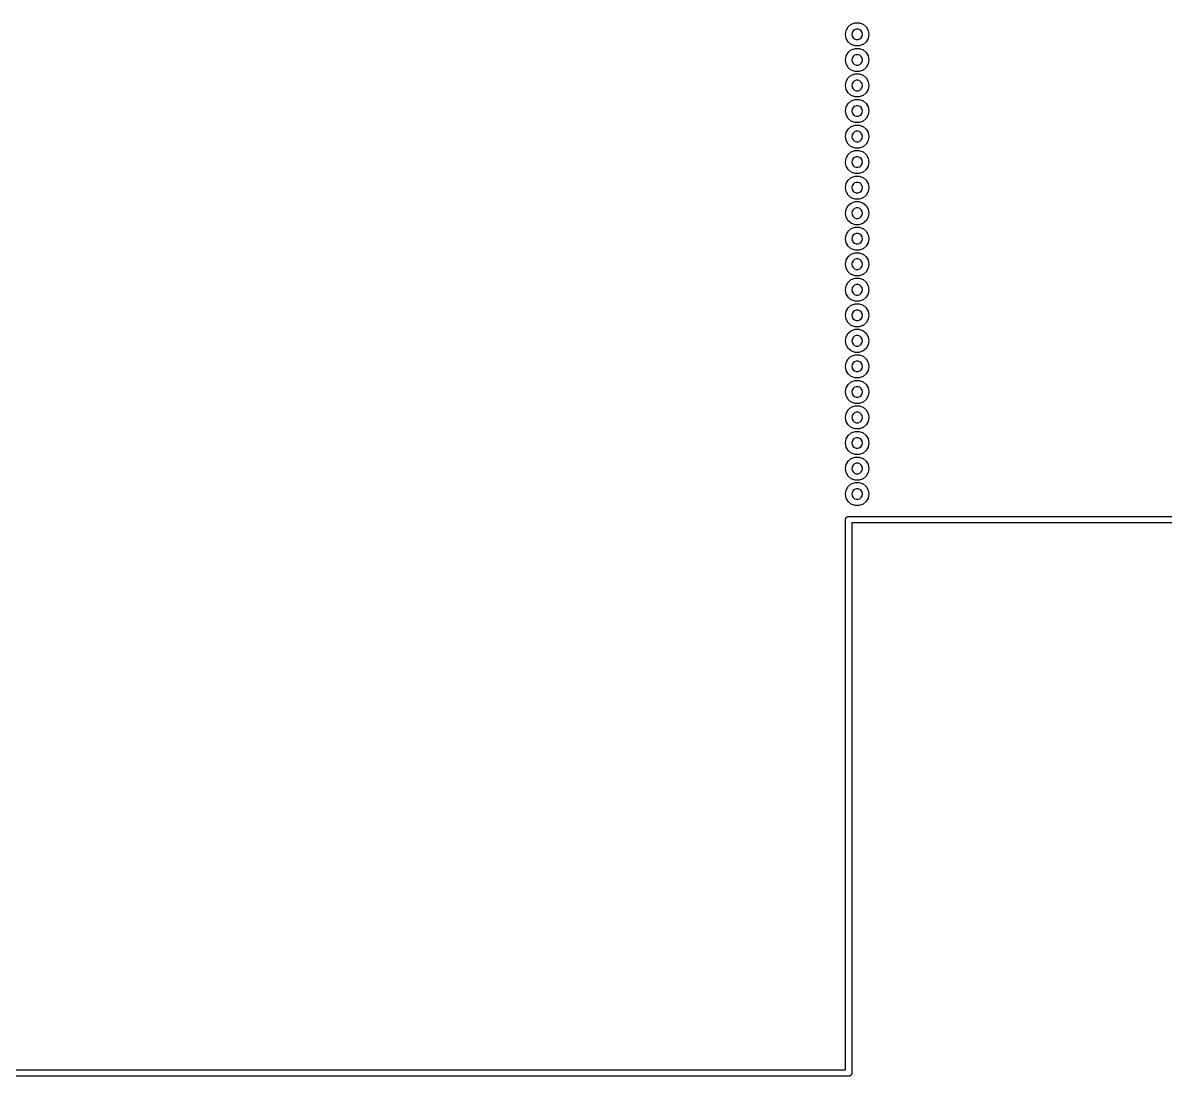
# Model space of a CAD drawing. Extents: x 31 to 271, y 17 to 183.
# Drawn here: x 101.47 to 128.31, y 132.74 to 157.48 of the extents above; entities that cross this region are included whole.
import ezdxf

# ---------------------------------------------------------------- set-up
doc = ezdxf.new("R2010")
doc.units = 0
doc.header["$MEASUREMENT"] = 0
doc.layers.add('BLACK', color=7, linetype='CONTINUOUS')

msp = doc.modelspace()

# ---------------------------------------------------------------- linework, layer by layer
at = {"layer": 'BLACK'}
for p, q in [((120.79901, 157.21369), (120.81601, 157.30779)), ((120.81601, 157.30779), (120.86301, 157.39049)), ((120.86301, 157.39049), (120.93601, 157.45189)), ((120.93601, 157.45189), (121.02601, 157.48449)), ((120.95701, 157.25649), (120.94901, 157.21369)), ((120.97801, 157.29399), (120.95701, 157.25649)), ((121.01101, 157.32199), (120.97801, 157.29399)), ((121.05201, 157.33679), (121.01101, 157.32199)), ((121.02601, 157.48449), (121.12201, 157.48449)), ((121.09601, 157.33679), (121.05201, 157.33679)), ((121.13601, 157.32199), (121.09601, 157.33679)), ((121.12201, 157.48449), (121.21201, 157.45189)), ((121.17001, 157.29399), (121.13601, 157.32199)), ((121.19101, 157.25649), (121.17001, 157.29399)), ((121.19901, 157.21369), (121.19101, 157.25649)), ((121.21201, 157.45189), (121.28501, 157.39049)), ((121.28501, 157.39049), (121.33201, 157.30779)), ((121.33201, 157.30779), (121.34901, 157.21369)), ((120.81601, 157.11959), (120.79901, 157.21369)), ((120.86301, 157.03689), (120.81601, 157.11959)), ((120.93601, 156.97549), (120.86301, 157.03689)), ((120.94901, 157.21369), (120.95701, 157.17089)), ((120.95701, 157.17089), (120.97801, 157.13339)), ((120.97801, 157.13339), (121.01101, 157.10539)), ((121.01101, 157.10539), (121.05201, 157.09059)), ((121.05201, 157.09059), (121.09601, 157.09059)), ((121.09601, 157.09059), (121.13601, 157.10539)), ((121.13601, 157.10539), (121.17001, 157.13339)), ((121.17001, 157.13339), (121.19101, 157.17089)), ((121.19101, 157.17089), (121.19901, 157.21369)), ((121.28501, 157.03689), (121.21201, 156.97549)), ((121.33201, 157.11959), (121.28501, 157.03689)), ((121.34901, 157.21369), (121.33201, 157.11959)), ((120.81601, 156.70779), (120.86301, 156.79049)), ((120.86301, 156.79049), (120.93601, 156.85189)), ((121.02601, 156.94289), (120.93601, 156.97549)), ((120.93601, 156.85189), (121.02601, 156.88449)), ((121.01101, 156.72199), (120.97801, 156.69399)), ((121.05201, 156.73679), (121.01101, 156.72199)), ((121.12201, 156.94289), (121.02601, 156.94289)), ((121.02601, 156.88449), (121.12201, 156.88449)), ((121.09601, 156.73679), (121.05201, 156.73679)), ((121.13601, 156.72199), (121.09601, 156.73679)), ((121.21201, 156.97549), (121.12201, 156.94289)), ((121.12201, 156.88449), (121.21201, 156.85189)), ((121.17001, 156.69399), (121.13601, 156.72199)), ((121.21201, 156.85189), (121.28501, 156.79049)), ((121.28501, 156.79049), (121.33201, 156.70779)), ((120.79901, 156.61369), (120.81601, 156.70779)), ((120.81601, 156.51959), (120.79901, 156.61369)), ((120.86301, 156.43689), (120.81601, 156.51959)), ((120.95701, 156.65649), (120.94901, 156.61369)), ((120.94901, 156.61369), (120.95701, 156.57089)), ((120.97801, 156.69399), (120.95701, 156.65649)), ((120.95701, 156.57089), (120.97801, 156.53339)), ((120.97801, 156.53339), (121.01101, 156.50539)), ((121.01101, 156.50539), (121.05201, 156.49059)), ((121.05201, 156.49059), (121.09601, 156.49059)), ((121.09601, 156.49059), (121.13601, 156.50539)), ((121.13601, 156.50539), (121.17001, 156.53339)), ((121.19101, 156.65649), (121.17001, 156.69399)), ((121.17001, 156.53339), (121.19101, 156.57089)), ((121.19901, 156.61369), (121.19101, 156.65649)), ((121.19101, 156.57089), (121.19901, 156.61369)), ((121.33201, 156.51959), (121.28501, 156.43689)), ((121.33201, 156.70779), (121.34901, 156.61369)), ((121.34901, 156.61369), (121.33201, 156.51959)), ((120.81601, 156.10779), (120.86301, 156.19049)), ((120.93601, 156.37549), (120.86301, 156.43689)), ((120.86301, 156.19049), (120.93601, 156.25189)), ((121.02601, 156.34289), (120.93601, 156.37549)), ((120.93601, 156.25189), (121.02601, 156.28449)), ((121.12201, 156.34289), (121.02601, 156.34289)), ((121.02601, 156.28449), (121.12201, 156.28449)), ((121.21201, 156.37549), (121.12201, 156.34289)), ((121.12201, 156.28449), (121.21201, 156.25189)), ((121.28501, 156.43689), (121.21201, 156.37549)), ((121.21201, 156.25189), (121.28501, 156.19049)), ((121.28501, 156.19049), (121.33201, 156.10779)), ((120.79901, 156.01369), (120.81601, 156.10779)), ((120.81601, 155.91959), (120.79901, 156.01369)), ((120.86301, 155.83689), (120.81601, 155.91959)), ((120.95701, 156.05649), (120.94901, 156.01369)), ((120.94901, 156.01369), (120.95701, 155.97089)), ((120.97801, 156.09399), (120.95701, 156.05649)), ((120.95701, 155.97089), (120.97801, 155.93339)), ((121.01101, 156.12199), (120.97801, 156.09399)), ((120.97801, 155.93339), (121.01101, 155.90539)), ((121.05201, 156.13679), (121.01101, 156.12199)), ((121.09601, 156.13679), (121.05201, 156.13679)), ((121.13601, 156.12199), (121.09601, 156.13679)), ((121.17001, 156.09399), (121.13601, 156.12199)), ((121.13601, 155.90539), (121.17001, 155.93339)), ((121.19101, 156.05649), (121.17001, 156.09399)), ((121.17001, 155.93339), (121.19101, 155.97089)), ((121.19901, 156.01369), (121.19101, 156.05649)), ((121.19101, 155.97089), (121.19901, 156.01369)), ((121.33201, 155.91959), (121.28501, 155.83689)), ((121.33201, 156.10779), (121.34901, 156.01369)), ((121.34901, 156.01369), (121.33201, 155.91959)), ((120.93601, 155.77549), (120.86301, 155.83689)), ((120.86301, 155.59049), (120.93601, 155.65189)), ((121.02601, 155.74289), (120.93601, 155.77549)), ((120.93601, 155.65189), (121.02601, 155.68449)), ((121.01101, 155.90539), (121.05201, 155.89059)), ((121.12201, 155.74289), (121.02601, 155.74289)), ((121.02601, 155.68449), (121.12201, 155.68449)), ((121.05201, 155.89059), (121.09601, 155.89059)), ((121.09601, 155.89059), (121.13601, 155.90539)), ((121.21201, 155.77549), (121.12201, 155.74289)), ((121.12201, 155.68449), (121.21201, 155.65189)), ((121.28501, 155.83689), (121.21201, 155.77549)), ((121.21201, 155.65189), (121.28501, 155.59049)), ((120.79901, 155.41369), (120.81601, 155.50779)), ((120.81601, 155.31959), (120.79901, 155.41369)), ((120.81601, 155.50779), (120.86301, 155.59049)), ((120.95701, 155.45649), (120.94901, 155.41369)), ((120.94901, 155.41369), (120.95701, 155.37089)), ((120.97801, 155.49399), (120.95701, 155.45649)), ((121.01101, 155.52199), (120.97801, 155.49399)), ((121.05201, 155.53679), (121.01101, 155.52199)), ((121.09601, 155.53679), (121.05201, 155.53679)), ((121.13601, 155.52199), (121.09601, 155.53679)), ((121.17001, 155.49399), (121.13601, 155.52199)), ((121.19101, 155.45649), (121.17001, 155.49399)), ((121.19901, 155.41369), (121.19101, 155.45649)), ((121.19101, 155.37089), (121.19901, 155.41369)), ((121.28501, 155.59049), (121.33201, 155.50779)), ((121.33201, 155.50779), (121.34901, 155.41369)), ((121.34901, 155.41369), (121.33201, 155.31959)), ((120.86301, 155.23689), (120.81601, 155.31959)), ((120.93601, 155.17549), (120.86301, 155.23689)), ((121.02601, 155.14289), (120.93601, 155.17549)), ((120.95701, 155.37089), (120.97801, 155.33339)), ((120.97801, 155.33339), (121.01101, 155.30539)), ((121.01101, 155.30539), (121.05201, 155.29059)), ((121.12201, 155.14289), (121.02601, 155.14289)), ((121.05201, 155.29059), (121.09601, 155.29059)), ((121.09601, 155.29059), (121.13601, 155.30539)), ((121.21201, 155.17549), (121.12201, 155.14289)), ((121.13601, 155.30539), (121.17001, 155.33339)), ((121.17001, 155.33339), (121.19101, 155.37089)), ((121.28501, 155.23689), (121.21201, 155.17549)), ((121.33201, 155.31959), (121.28501, 155.23689)), ((120.79901, 154.81369), (120.81601, 154.90779)), ((120.81601, 154.90779), (120.86301, 154.99049)), ((120.86301, 154.99049), (120.93601, 155.05189)), ((120.93601, 155.05189), (121.02601, 155.08449)), ((120.95701, 154.85649), (120.94901, 154.81369)), ((120.97801, 154.89399), (120.95701, 154.85649)), ((121.01101, 154.92199), (120.97801, 154.89399)), ((121.05201, 154.93679), (121.01101, 154.92199)), ((121.02601, 155.08449), (121.12201, 155.08449)), ((121.09601, 154.93679), (121.05201, 154.93679)), ((121.13601, 154.92199), (121.09601, 154.93679)), ((121.12201, 155.08449), (121.21201, 155.05189)), ((121.17001, 154.89399), (121.13601, 154.92199)), ((121.19101, 154.85649), (121.17001, 154.89399)), ((121.19901, 154.81369), (121.19101, 154.85649)), ((121.21201, 155.05189), (121.28501, 154.99049)), ((121.28501, 154.99049), (121.33201, 154.90779)), ((121.33201, 154.90779), (121.34901, 154.81369)), ((120.81601, 154.71959), (120.79901, 154.81369)), ((120.86301, 154.63689), (120.81601, 154.71959)), ((120.93601, 154.57549), (120.86301, 154.63689)), ((121.02601, 154.54289), (120.93601, 154.57549)), ((120.94901, 154.81369), (120.95701, 154.77089)), ((120.95701, 154.77089), (120.97801, 154.73339)), ((120.97801, 154.73339), (121.01101, 154.70539)), ((121.01101, 154.70539), (121.05201, 154.69059)), ((121.05201, 154.69059), (121.09601, 154.69059)), ((121.09601, 154.69059), (121.13601, 154.70539)), ((121.21201, 154.57549), (121.12201, 154.54289)), ((121.13601, 154.70539), (121.17001, 154.73339)), ((121.17001, 154.73339), (121.19101, 154.77089)), ((121.19101, 154.77089), (121.19901, 154.81369)), ((121.28501, 154.63689), (121.21201, 154.57549)), ((121.33201, 154.71959), (121.28501, 154.63689)), ((121.34901, 154.81369), (121.33201, 154.71959)), ((120.79901, 154.21369), (120.81601, 154.30779)), ((120.81601, 154.30779), (120.86301, 154.39049)), ((120.86301, 154.39049), (120.93601, 154.45189)), ((120.93601, 154.45189), (121.02601, 154.48449)), ((121.01101, 154.32199), (120.97801, 154.29399)), ((121.05201, 154.33679), (121.01101, 154.32199)), ((121.12201, 154.54289), (121.02601, 154.54289)), ((121.02601, 154.48449), (121.12201, 154.48449)), ((121.09601, 154.33679), (121.05201, 154.33679)), ((121.13601, 154.32199), (121.09601, 154.33679)), ((121.12201, 154.48449), (121.21201, 154.45189)), ((121.17001, 154.29399), (121.13601, 154.32199)), ((121.21201, 154.45189), (121.28501, 154.39049)), ((121.28501, 154.39049), (121.33201, 154.30779)), ((121.33201, 154.30779), (121.34901, 154.21369)), ((120.81601, 154.11959), (120.79901, 154.21369)), ((120.86301, 154.03689), (120.81601, 154.11959)), ((120.93601, 153.97549), (120.86301, 154.03689)), ((120.95701, 154.25649), (120.94901, 154.21369)), ((120.94901, 154.21369), (120.95701, 154.17089)), ((120.97801, 154.29399), (120.95701, 154.25649)), ((120.95701, 154.17089), (120.97801, 154.13339)), ((120.97801, 154.13339), (121.01101, 154.10539)), ((121.01101, 154.10539), (121.05201, 154.09059)), ((121.05201, 154.09059), (121.09601, 154.09059)), ((121.09601, 154.09059), (121.13601, 154.10539)), ((121.13601, 154.10539), (121.17001, 154.13339)), ((121.19101, 154.25649), (121.17001, 154.29399)), ((121.17001, 154.13339), (121.19101, 154.17089)), ((121.19901, 154.21369), (121.19101, 154.25649)), ((121.19101, 154.17089), (121.19901, 154.21369)), ((121.28501, 154.03689), (121.21201, 153.97549)), ((121.33201, 154.11959), (121.28501, 154.03689)), ((121.34901, 154.21369), (121.33201, 154.11959)), ((120.81601, 153.70779), (120.86301, 153.79049)), ((120.86301, 153.79049), (120.93601, 153.85189)), ((121.02601, 153.94289), (120.93601, 153.97549)), ((120.93601, 153.85189), (121.02601, 153.88449)), ((121.12201, 153.94289), (121.02601, 153.94289)), ((121.02601, 153.88449), (121.12201, 153.88449)), ((121.21201, 153.97549), (121.12201, 153.94289)), ((121.12201, 153.88449), (121.21201, 153.85189)), ((121.21201, 153.85189), (121.28501, 153.79049)), ((121.28501, 153.79049), (121.33201, 153.70779)), ((120.79901, 153.61369), (120.81601, 153.70779)), ((120.81601, 153.51959), (120.79901, 153.61369)), ((120.86301, 153.43689), (120.81601, 153.51959)), ((120.95701, 153.65649), (120.94901, 153.61369)), ((120.94901, 153.61369), (120.95701, 153.57089)), ((120.97801, 153.69399), (120.95701, 153.65649)), ((120.95701, 153.57089), (120.97801, 153.53339)), ((121.01101, 153.72199), (120.97801, 153.69399)), ((120.97801, 153.53339), (121.01101, 153.50539)), ((121.05201, 153.73679), (121.01101, 153.72199)), ((121.01101, 153.50539), (121.05201, 153.49059)), ((121.09601, 153.73679), (121.05201, 153.73679)), ((121.13601, 153.72199), (121.09601, 153.73679)), ((121.09601, 153.49059), (121.13601, 153.50539)), ((121.17001, 153.69399), (121.13601, 153.72199)), ((121.13601, 153.50539), (121.17001, 153.53339)), ((121.19101, 153.65649), (121.17001, 153.69399)), ((121.17001, 153.53339), (121.19101, 153.57089)), ((121.19901, 153.61369), (121.19101, 153.65649)), ((121.19101, 153.57089), (121.19901, 153.61369)), ((121.33201, 153.51959), (121.28501, 153.43689)), ((121.33201, 153.70779), (121.34901, 153.61369)), ((121.34901, 153.61369), (121.33201, 153.51959)), ((120.93601, 153.37549), (120.86301, 153.43689)), ((120.86301, 153.19049), (120.93601, 153.25189)), ((121.02601, 153.34289), (120.93601, 153.37549)), ((120.93601, 153.25189), (121.02601, 153.28449)), ((121.12201, 153.34289), (121.02601, 153.34289)), ((121.02601, 153.28449), (121.12201, 153.28449)), ((121.05201, 153.49059), (121.09601, 153.49059)), ((121.21201, 153.37549), (121.12201, 153.34289)), ((121.12201, 153.28449), (121.21201, 153.25189)), ((121.28501, 153.43689), (121.21201, 153.37549)), ((121.21201, 153.25189), (121.28501, 153.19049)), ((120.79901, 153.01369), (120.81601, 153.10779)), ((120.81601, 152.91959), (120.79901, 153.01369)), ((120.81601, 153.10779), (120.86301, 153.19049)), ((120.95701, 153.05649), (120.94901, 153.01369)), ((120.94901, 153.01369), (120.95701, 152.97089)), ((120.97801, 153.09399), (120.95701, 153.05649)), ((120.95701, 152.97089), (120.97801, 152.93339)), ((121.01101, 153.12199), (120.97801, 153.09399)), ((121.05201, 153.13679), (121.01101, 153.12199)), ((121.09601, 153.13679), (121.05201, 153.13679)), ((121.13601, 153.12199), (121.09601, 153.13679)), ((121.17001, 153.09399), (121.13601, 153.12199)), ((121.19101, 153.05649), (121.17001, 153.09399)), ((121.17001, 152.93339), (121.19101, 152.97089)), ((121.19901, 153.01369), (121.19101, 153.05649)), ((121.19101, 152.97089), (121.19901, 153.01369)), ((121.28501, 153.19049), (121.33201, 153.10779)), ((121.33201, 153.10779), (121.34901, 153.01369)), ((121.34901, 153.01369), (121.33201, 152.91959)), ((120.86301, 152.83689), (120.81601, 152.91959)), ((120.93601, 152.77549), (120.86301, 152.83689)), ((121.02601, 152.74289), (120.93601, 152.77549)), ((120.97801, 152.93339), (121.01101, 152.90539)), ((121.01101, 152.90539), (121.05201, 152.89059)), ((121.12201, 152.74289), (121.02601, 152.74289)), ((121.05201, 152.89059), (121.09601, 152.89059)), ((121.09601, 152.89059), (121.13601, 152.90539)), ((121.21201, 152.77549), (121.12201, 152.74289)), ((121.13601, 152.90539), (121.17001, 152.93339)), ((121.28501, 152.83689), (121.21201, 152.77549)), ((121.33201, 152.91959), (121.28501, 152.83689)), ((120.79901, 152.41369), (120.81601, 152.50779)), ((120.81601, 152.50779), (120.86301, 152.59049)), ((120.86301, 152.59049), (120.93601, 152.65189)), ((120.93601, 152.65189), (121.02601, 152.68449)), ((120.95701, 152.45649), (120.94901, 152.41369)), ((120.97801, 152.49399), (120.95701, 152.45649)), ((121.01101, 152.52199), (120.97801, 152.49399)), ((121.05201, 152.53679), (121.01101, 152.52199)), ((121.02601, 152.68449), (121.12201, 152.68449)), ((121.09601, 152.53679), (121.05201, 152.53679)), ((121.13601, 152.52199), (121.09601, 152.53679)), ((121.12201, 152.68449), (121.21201, 152.65189)), ((121.17001, 152.49399), (121.13601, 152.52199)), ((121.19101, 152.45649), (121.17001, 152.49399)), ((121.19901, 152.41369), (121.19101, 152.45649)), ((121.21201, 152.65189), (121.28501, 152.59049)), ((121.28501, 152.59049), (121.33201, 152.50779)), ((121.33201, 152.50779), (121.34901, 152.41369)), ((120.81601, 152.31959), (120.79901, 152.41369)), ((120.86301, 152.23689), (120.81601, 152.31959)), ((120.93601, 152.17549), (120.86301, 152.23689)), ((121.02601, 152.14289), (120.93601, 152.17549)), ((120.94901, 152.41369), (120.95701, 152.37089)), ((120.95701, 152.37089), (120.97801, 152.33339)), ((120.97801, 152.33339), (121.01101, 152.30539)), ((121.01101, 152.30539), (121.05201, 152.29059)), ((121.05201, 152.29059), (121.09601, 152.29059)), ((121.09601, 152.29059), (121.13601, 152.30539)), ((121.21201, 152.17549), (121.12201, 152.14289)), ((121.13601, 152.30539), (121.17001, 152.33339)), ((121.17001, 152.33339), (121.19101, 152.37089)), ((121.19101, 152.37089), (121.19901, 152.41369)), ((121.28501, 152.23689), (121.21201, 152.17549)), ((121.33201, 152.31959), (121.28501, 152.23689)), ((121.34901, 152.41369), (121.33201, 152.31959)), ((120.79901, 151.81369), (120.81601, 151.90779)), ((120.81601, 151.90779), (120.86301, 151.99049)), ((120.86301, 151.99049), (120.93601, 152.05189)), ((120.93601, 152.05189), (121.02601, 152.08449)), ((120.97801, 151.89399), (120.95701, 151.85649)), ((121.01101, 151.92199), (120.97801, 151.89399)), ((121.05201, 151.93679), (121.01101, 151.92199)), ((121.12201, 152.14289), (121.02601, 152.14289)), ((121.02601, 152.08449), (121.12201, 152.08449)), ((121.09601, 151.93679), (121.05201, 151.93679)), ((121.13601, 151.92199), (121.09601, 151.93679)), ((121.12201, 152.08449), (121.21201, 152.05189)), ((121.17001, 151.89399), (121.13601, 151.92199)), ((121.19101, 151.85649), (121.17001, 151.89399)), ((121.21201, 152.05189), (121.28501, 151.99049)), ((121.28501, 151.99049), (121.33201, 151.90779)), ((121.33201, 151.90779), (121.34901, 151.81369)), ((120.81601, 151.71959), (120.79901, 151.81369)), ((120.86301, 151.63689), (120.81601, 151.71959)), ((120.93601, 151.57549), (120.86301, 151.63689)), ((120.95701, 151.85649), (120.94901, 151.81369)), ((120.94901, 151.81369), (120.95701, 151.77089)), ((120.95701, 151.77089), (120.97801, 151.73339)), ((120.97801, 151.73339), (121.01101, 151.70539)), ((121.01101, 151.70539), (121.05201, 151.69059)), ((121.05201, 151.69059), (121.09601, 151.69059)), ((121.09601, 151.69059), (121.13601, 151.70539)), ((121.13601, 151.70539), (121.17001, 151.73339)), ((121.17001, 151.73339), (121.19101, 151.77089)), ((121.19901, 151.81369), (121.19101, 151.85649)), ((121.19101, 151.77089), (121.19901, 151.81369)), ((121.28501, 151.63689), (121.21201, 151.57549)), ((121.33201, 151.71959), (121.28501, 151.63689)), ((121.34901, 151.81369), (121.33201, 151.71959)), ((120.81601, 151.30779), (120.86301, 151.39049)), ((120.86301, 151.39049), (120.93601, 151.45189)), ((121.02601, 151.54289), (120.93601, 151.57549)), ((120.93601, 151.45189), (121.02601, 151.48449)), ((121.12201, 151.54289), (121.02601, 151.54289)), ((121.02601, 151.48449), (121.12201, 151.48449)), ((121.21201, 151.57549), (121.12201, 151.54289)), ((121.12201, 151.48449), (121.21201, 151.45189)), ((121.21201, 151.45189), (121.28501, 151.39049)), ((121.28501, 151.39049), (121.33201, 151.30779)), ((120.79901, 151.21369), (120.81601, 151.30779)), ((120.81601, 151.11959), (120.79901, 151.21369)), ((120.86301, 151.03689), (120.81601, 151.11959)), ((120.95701, 151.25649), (120.94901, 151.21369)), ((120.94901, 151.21369), (120.95701, 151.17089)), ((120.97801, 151.29399), (120.95701, 151.25649)), ((120.95701, 151.17089), (120.97801, 151.13339)), ((121.01101, 151.32199), (120.97801, 151.29399)), ((120.97801, 151.13339), (121.01101, 151.10539)), ((121.05201, 151.33679), (121.01101, 151.32199)), ((121.01101, 151.10539), (121.05201, 151.09059)), ((121.09601, 151.33679), (121.05201, 151.33679)), ((121.05201, 151.09059), (121.09601, 151.09059)), ((121.13601, 151.32199), (121.09601, 151.33679)), ((121.09601, 151.09059), (121.13601, 151.10539)), ((121.17001, 151.29399), (121.13601, 151.32199)), ((121.13601, 151.10539), (121.17001, 151.13339)), ((121.19101, 151.25649), (121.17001, 151.29399)), ((121.17001, 151.13339), (121.19101, 151.17089)), ((121.19901, 151.21369), (121.19101, 151.25649)), ((121.19101, 151.17089), (121.19901, 151.21369)), ((121.33201, 151.11959), (121.28501, 151.03689)), ((121.33201, 151.30779), (121.34901, 151.21369)), ((121.34901, 151.21369), (121.33201, 151.11959)), ((120.93601, 150.97549), (120.86301, 151.03689)), ((120.86301, 150.79049), (120.93601, 150.85189)), ((121.02601, 150.94289), (120.93601, 150.97549)), ((120.93601, 150.85189), (121.02601, 150.88449)), ((121.12201, 150.94289), (121.02601, 150.94289)), ((121.02601, 150.88449), (121.12201, 150.88449)), ((121.21201, 150.97549), (121.12201, 150.94289)), ((121.12201, 150.88449), (121.21201, 150.85189)), ((121.28501, 151.03689), (121.21201, 150.97549)), ((121.21201, 150.85189), (121.28501, 150.79049)), ((120.79901, 150.61369), (120.81601, 150.70779)), ((120.81601, 150.51959), (120.79901, 150.61369)), ((120.81601, 150.70779), (120.86301, 150.79049)), ((120.95701, 150.65649), (120.94901, 150.61369)), ((120.94901, 150.61369), (120.95701, 150.57089)), ((120.97801, 150.69399), (120.95701, 150.65649)), ((120.95701, 150.57089), (120.97801, 150.53339)), ((121.01101, 150.72199), (120.97801, 150.69399)), ((121.05201, 150.73679), (121.01101, 150.72199)), ((121.09601, 150.73679), (121.05201, 150.73679)), ((121.13601, 150.72199), (121.09601, 150.73679)), ((121.17001, 150.69399), (121.13601, 150.72199)), ((121.19101, 150.65649), (121.17001, 150.69399)), ((121.17001, 150.53339), (121.19101, 150.57089)), ((121.19901, 150.61369), (121.19101, 150.65649)), ((121.19101, 150.57089), (121.19901, 150.61369)), ((121.28501, 150.79049), (121.33201, 150.70779)), ((121.33201, 150.70779), (121.34901, 150.61369)), ((121.34901, 150.61369), (121.33201, 150.51959)), ((120.86301, 150.43689), (120.81601, 150.51959)), ((120.93601, 150.37549), (120.86301, 150.43689)), ((121.02601, 150.34289), (120.93601, 150.37549)), ((120.93601, 150.25189), (121.02601, 150.28449)), ((120.97801, 150.53339), (121.01101, 150.50539)), ((121.01101, 150.50539), (121.05201, 150.49059)), ((121.12201, 150.34289), (121.02601, 150.34289)), ((121.02601, 150.28449), (121.12201, 150.28449)), ((121.05201, 150.49059), (121.09601, 150.49059)), ((121.09601, 150.49059), (121.13601, 150.50539)), ((121.21201, 150.37549), (121.12201, 150.34289)), ((121.12201, 150.28449), (121.21201, 150.25189)), ((121.13601, 150.50539), (121.17001, 150.53339)), ((121.28501, 150.43689), (121.21201, 150.37549)), ((121.33201, 150.51959), (121.28501, 150.43689)), ((120.79901, 150.01369), (120.81601, 150.10779)), ((120.81601, 149.91959), (120.79901, 150.01369)), ((120.81601, 150.10779), (120.86301, 150.19049)), ((120.86301, 150.19049), (120.93601, 150.25189)), ((120.95701, 150.05649), (120.94901, 150.01369)), ((120.94901, 150.01369), (120.95701, 149.97089)), ((120.97801, 150.09399), (120.95701, 150.05649)), ((121.01101, 150.12199), (120.97801, 150.09399)), ((121.05201, 150.13679), (121.01101, 150.12199)), ((121.09601, 150.13679), (121.05201, 150.13679)), ((121.13601, 150.12199), (121.09601, 150.13679)), ((121.17001, 150.09399), (121.13601, 150.12199)), ((121.19101, 150.05649), (121.17001, 150.09399)), ((121.19901, 150.01369), (121.19101, 150.05649)), ((121.19101, 149.97089), (121.19901, 150.01369)), ((121.21201, 150.25189), (121.28501, 150.19049)), ((121.28501, 150.19049), (121.33201, 150.10779)), ((121.33201, 150.10779), (121.34901, 150.01369)), ((121.34901, 150.01369), (121.33201, 149.91959)), ((120.86301, 149.83689), (120.81601, 149.91959)), ((120.93601, 149.77549), (120.86301, 149.83689)), ((121.02601, 149.74289), (120.93601, 149.77549)), ((120.95701, 149.97089), (120.97801, 149.93339)), ((120.97801, 149.93339), (121.01101, 149.90539)), ((121.01101, 149.90539), (121.05201, 149.89059)), ((121.12201, 149.74289), (121.02601, 149.74289)), ((121.05201, 149.89059), (121.09601, 149.89059)), ((121.09601, 149.89059), (121.13601, 149.90539)), ((121.21201, 149.77549), (121.12201, 149.74289)), ((121.13601, 149.90539), (121.17001, 149.93339)), ((121.17001, 149.93339), (121.19101, 149.97089)), ((121.28501, 149.83689), (121.21201, 149.77549)), ((121.33201, 149.91959), (121.28501, 149.83689)), ((120.79901, 149.41369), (120.81601, 149.50779)), ((120.81601, 149.50779), (120.86301, 149.59049)), ((120.86301, 149.59049), (120.93601, 149.65189)), ((120.93601, 149.65189), (121.02601, 149.68449)), ((120.97801, 149.49399), (120.95701, 149.45649)), ((121.01101, 149.52199), (120.97801, 149.49399)), ((121.05201, 149.53679), (121.01101, 149.52199)), ((121.02601, 149.68449), (121.12201, 149.68449)), ((121.09601, 149.53679), (121.05201, 149.53679)), ((121.13601, 149.52199), (121.09601, 149.53679)), ((121.12201, 149.68449), (121.21201, 149.65189)), ((121.17001, 149.49399), (121.13601, 149.52199)), ((121.19101, 149.45649), (121.17001, 149.49399)), ((121.21201, 149.65189), (121.28501, 149.59049)), ((121.28501, 149.59049), (121.33201, 149.50779)), ((121.33201, 149.50779), (121.34901, 149.41369)), ((120.81601, 149.31959), (120.79901, 149.41369)), ((120.86301, 149.23689), (120.81601, 149.31959)), ((120.93601, 149.17549), (120.86301, 149.23689)), ((120.95701, 149.45649), (120.94901, 149.41369)), ((120.94901, 149.41369), (120.95701, 149.37089)), ((120.95701, 149.37089), (120.97801, 149.33339)), ((120.97801, 149.33339), (121.01101, 149.30539)), ((121.01101, 149.30539), (121.05201, 149.29059)), ((121.05201, 149.29059), (121.09601, 149.29059)), ((121.09601, 149.29059), (121.13601, 149.30539)), ((121.13601, 149.30539), (121.17001, 149.33339)), ((121.17001, 149.33339), (121.19101, 149.37089)), ((121.19901, 149.41369), (121.19101, 149.45649)), ((121.19101, 149.37089), (121.19901, 149.41369)), ((121.28501, 149.23689), (121.21201, 149.17549)), ((121.33201, 149.31959), (121.28501, 149.23689)), ((121.34901, 149.41369), (121.33201, 149.31959)), ((120.81601, 148.90779), (120.86301, 148.99049)), ((120.86301, 148.99049), (120.93601, 149.05189)), ((121.02601, 149.14289), (120.93601, 149.17549)), ((120.93601, 149.05189), (121.02601, 149.08449)), ((121.05201, 148.93679), (121.01101, 148.92199)), ((121.12201, 149.14289), (121.02601, 149.14289)), ((121.02601, 149.08449), (121.12201, 149.08449)), ((121.09601, 148.93679), (121.05201, 148.93679)), ((121.13601, 148.92199), (121.09601, 148.93679)), ((121.21201, 149.17549), (121.12201, 149.14289)), ((121.12201, 149.08449), (121.21201, 149.05189)), ((121.21201, 149.05189), (121.28501, 148.99049)), ((121.28501, 148.99049), (121.33201, 148.90779)), ((120.79901, 148.81369), (120.81601, 148.90779)), ((120.81601, 148.71959), (120.79901, 148.81369)), ((120.86301, 148.63689), (120.81601, 148.71959)), ((120.95701, 148.85649), (120.94901, 148.81369)), ((120.94901, 148.81369), (120.95701, 148.77089)), ((120.97801, 148.89399), (120.95701, 148.85649)), ((120.95701, 148.77089), (120.97801, 148.73339)), ((121.01101, 148.92199), (120.97801, 148.89399)), ((120.97801, 148.73339), (121.01101, 148.70539)), ((121.01101, 148.70539), (121.05201, 148.69059)), ((121.05201, 148.69059), (121.09601, 148.69059)), ((121.09601, 148.69059), (121.13601, 148.70539)), ((121.17001, 148.89399), (121.13601, 148.92199)), ((121.13601, 148.70539), (121.17001, 148.73339)), ((121.19101, 148.85649), (121.17001, 148.89399)), ((121.17001, 148.73339), (121.19101, 148.77089)), ((121.19901, 148.81369), (121.19101, 148.85649)), ((121.19101, 148.77089), (121.19901, 148.81369)), ((121.33201, 148.71959), (121.28501, 148.63689)), ((121.33201, 148.90779), (121.34901, 148.81369)), ((121.34901, 148.81369), (121.33201, 148.71959)), ((120.93601, 148.57549), (120.86301, 148.63689)), ((120.86301, 148.39049), (120.93601, 148.45189)), ((121.02601, 148.54289), (120.93601, 148.57549)), ((120.93601, 148.45189), (121.02601, 148.48449)), ((121.12201, 148.54289), (121.02601, 148.54289)), ((121.02601, 148.48449), (121.12201, 148.48449)), ((121.21201, 148.57549), (121.12201, 148.54289)), ((121.12201, 148.48449), (121.21201, 148.45189)), ((121.28501, 148.63689), (121.21201, 148.57549)), ((121.21201, 148.45189), (121.28501, 148.39049)), ((120.79901, 148.21369), (120.81601, 148.30779)), ((120.81601, 148.11959), (120.79901, 148.21369)), ((120.81601, 148.30779), (120.86301, 148.39049)), ((120.95701, 148.25649), (120.94901, 148.21369)), ((120.94901, 148.21369), (120.95701, 148.17089)), ((120.97801, 148.29399), (120.95701, 148.25649)), ((120.95701, 148.17089), (120.97801, 148.13339)), ((121.01101, 148.32199), (120.97801, 148.29399)), ((120.97801, 148.13339), (121.01101, 148.10539)), ((121.05201, 148.33679), (121.01101, 148.32199)), ((121.09601, 148.33679), (121.05201, 148.33679)), ((121.13601, 148.32199), (121.09601, 148.33679)), ((121.17001, 148.29399), (121.13601, 148.32199)), ((121.13601, 148.10539), (121.17001, 148.13339)), ((121.19101, 148.25649), (121.17001, 148.29399)), ((121.17001, 148.13339), (121.19101, 148.17089)), ((121.19901, 148.21369), (121.19101, 148.25649)), ((121.19101, 148.17089), (121.19901, 148.21369)), ((121.28501, 148.39049), (121.33201, 148.30779)), ((121.33201, 148.30779), (121.34901, 148.21369)), ((121.34901, 148.21369), (121.33201, 148.11959)), ((120.86301, 148.03689), (120.81601, 148.11959)), ((120.93601, 147.97549), (120.86301, 148.03689)), ((121.02601, 147.94289), (120.93601, 147.97549)), ((120.93601, 147.85189), (121.02601, 147.88449)), ((121.01101, 148.10539), (121.05201, 148.09059)), ((121.12201, 147.94289), (121.02601, 147.94289)), ((121.02601, 147.88449), (121.12201, 147.88449)), ((121.05201, 148.09059), (121.09601, 148.09059)), ((121.09601, 148.09059), (121.13601, 148.10539)), ((121.21201, 147.97549), (121.12201, 147.94289)), ((121.12201, 147.88449), (121.21201, 147.85189)), ((121.28501, 148.03689), (121.21201, 147.97549)), ((121.33201, 148.11959), (121.28501, 148.03689)), ((120.79901, 147.61369), (120.81601, 147.70779)), ((120.81601, 147.51959), (120.79901, 147.61369)), ((120.81601, 147.70779), (120.86301, 147.79049)), ((120.86301, 147.79049), (120.93601, 147.85189)), ((120.95701, 147.65649), (120.94901, 147.61369)), ((120.94901, 147.61369), (120.95701, 147.57089)), ((120.97801, 147.69399), (120.95701, 147.65649)), ((121.01101, 147.72199), (120.97801, 147.69399)), ((121.05201, 147.73679), (121.01101, 147.72199)), ((121.09601, 147.73679), (121.05201, 147.73679)), ((121.13601, 147.72199), (121.09601, 147.73679)), ((121.17001, 147.69399), (121.13601, 147.72199)), ((121.19101, 147.65649), (121.17001, 147.69399)), ((121.19901, 147.61369), (121.19101, 147.65649)), ((121.19101, 147.57089), (121.19901, 147.61369)), ((121.21201, 147.85189), (121.28501, 147.79049)), ((121.28501, 147.79049), (121.33201, 147.70779)), ((121.33201, 147.70779), (121.34901, 147.61369)), ((121.34901, 147.61369), (121.33201, 147.51959)), ((120.86301, 147.43689), (120.81601, 147.51959)), ((120.93601, 147.37549), (120.86301, 147.43689)), ((121.02601, 147.34289), (120.93601, 147.37549)), ((120.95701, 147.57089), (120.97801, 147.53339)), ((120.97801, 147.53339), (121.01101, 147.50539)), ((121.01101, 147.50539), (121.05201, 147.49059)), ((121.12201, 147.34289), (121.02601, 147.34289)), ((121.05201, 147.49059), (121.09601, 147.49059)), ((121.09601, 147.49059), (121.13601, 147.50539)), ((121.21201, 147.37549), (121.12201, 147.34289)), ((121.13601, 147.50539), (121.17001, 147.53339)), ((121.17001, 147.53339), (121.19101, 147.57089)), ((121.28501, 147.43689), (121.21201, 147.37549)), ((121.33201, 147.51959), (121.28501, 147.43689)), ((120.79901, 147.01369), (120.81601, 147.10779)), ((120.81601, 147.10779), (120.86301, 147.19049)), ((120.86301, 147.19049), (120.93601, 147.25189)), ((120.93601, 147.25189), (121.02601, 147.28449)), ((120.95701, 147.05649), (120.94901, 147.01369)), ((120.97801, 147.09399), (120.95701, 147.05649)), ((121.01101, 147.12199), (120.97801, 147.09399)), ((121.05201, 147.13679), (121.01101, 147.12199)), ((121.02601, 147.28449), (121.12201, 147.28449)), ((121.09601, 147.13679), (121.05201, 147.13679)), ((121.13601, 147.12199), (121.09601, 147.13679)), ((121.12201, 147.28449), (121.21201, 147.25189)), ((121.17001, 147.09399), (121.13601, 147.12199)), ((121.19101, 147.05649), (121.17001, 147.09399)), ((121.19901, 147.01369), (121.19101, 147.05649)), ((121.21201, 147.25189), (121.28501, 147.19049)), ((121.28501, 147.19049), (121.33201, 147.10779)), ((121.33201, 147.10779), (121.34901, 147.01369)), ((120.81601, 146.91959), (120.79901, 147.01369)), ((120.86301, 146.83689), (120.81601, 146.91959)), ((120.93601, 146.77549), (120.86301, 146.83689)), ((120.94901, 147.01369), (120.95701, 146.97089)), ((120.95701, 146.97089), (120.97801, 146.93339)), ((120.97801, 146.93339), (121.01101, 146.90539)), ((121.01101, 146.90539), (121.05201, 146.89059)), ((121.05201, 146.89059), (121.09601, 146.89059)), ((121.09601, 146.89059), (121.13601, 146.90539)), ((121.13601, 146.90539), (121.17001, 146.93339)), ((121.17001, 146.93339), (121.19101, 146.97089)), ((121.19101, 146.97089), (121.19901, 147.01369)), ((121.28501, 146.83689), (121.21201, 146.77549)), ((121.33201, 146.91959), (121.28501, 146.83689)), ((121.34901, 147.01369), (121.33201, 146.91959)), ((120.81601, 146.50779), (120.86301, 146.59049)), ((120.86301, 146.59049), (120.93601, 146.65189)), ((121.02601, 146.74289), (120.93601, 146.77549)), ((120.93601, 146.65189), (121.02601, 146.68449)), ((121.01101, 146.52199), (120.97801, 146.49399)), ((121.05201, 146.53679), (121.01101, 146.52199)), ((121.12201, 146.74289), (121.02601, 146.74289)), ((121.02601, 146.68449), (121.12201, 146.68449)), ((121.09601, 146.53679), (121.05201, 146.53679)), ((121.13601, 146.52199), (121.09601, 146.53679)), ((121.21201, 146.77549), (121.12201, 146.74289)), ((121.12201, 146.68449), (121.21201, 146.65189)), ((121.17001, 146.49399), (121.13601, 146.52199)), ((121.21201, 146.65189), (121.28501, 146.59049)), ((121.28501, 146.59049), (121.33201, 146.50779)), ((120.79901, 146.41369), (120.81601, 146.50779)), ((120.81601, 146.31959), (120.79901, 146.41369)), ((120.86301, 146.23689), (120.81601, 146.31959)), ((120.95701, 146.45649), (120.94901, 146.41369)), ((120.94901, 146.41369), (120.95701, 146.37089)), ((120.97801, 146.49399), (120.95701, 146.45649)), ((120.95701, 146.37089), (120.97801, 146.33339)), ((120.97801, 146.33339), (121.01101, 146.30539)), ((121.01101, 146.30539), (121.05201, 146.29059)), ((121.05201, 146.29059), (121.09601, 146.29059)), ((121.09601, 146.29059), (121.13601, 146.30539)), ((121.13601, 146.30539), (121.17001, 146.33339)), ((121.19101, 146.45649), (121.17001, 146.49399)), ((121.17001, 146.33339), (121.19101, 146.37089)), ((121.19901, 146.41369), (121.19101, 146.45649)), ((121.19101, 146.37089), (121.19901, 146.41369)), ((121.33201, 146.31959), (121.28501, 146.23689)), ((121.33201, 146.50779), (121.34901, 146.41369)), ((121.34901, 146.41369), (121.33201, 146.31959)), ((120.93601, 146.17549), (120.86301, 146.23689)), ((121.02601, 146.14289), (120.93601, 146.17549)), ((121.12201, 146.14289), (121.02601, 146.14289)), ((121.21201, 146.17549), (121.12201, 146.14289)), ((121.28501, 146.23689), (121.21201, 146.17549)), ((120.79901, 145.81369), (120.80001, 145.82019)), ((120.79901, 132.88869), (120.79901, 145.81369)), ((120.80001, 145.82669), (120.80201, 145.83289)), ((120.80001, 145.82019), (120.80001, 145.82669)), ((120.80201, 145.83289), (120.80401, 145.83939)), ((120.80401, 145.83939), (120.80701, 145.84499)), ((120.80701, 145.84499), (120.80901, 145.85119)), ((120.80901, 145.85119), (120.81301, 145.85619)), ((120.81301, 145.85619), (120.81701, 145.86189)), ((120.81701, 145.86189), (120.82201, 145.86609)), ((120.82201, 145.86609), (120.82601, 145.87119)), ((120.82601, 145.87119), (120.83101, 145.87439)), ((120.83101, 145.87439), (120.83701, 145.87869)), ((120.83701, 145.87869), (120.84301, 145.88089)), ((120.84301, 145.88089), (120.84801, 145.88419)), ((120.84801, 145.88419), (120.85501, 145.88529)), ((120.85501, 145.88529), (120.86101, 145.88759)), ((120.86101, 145.88759), (120.86801, 145.88759)), ((120.86801, 145.88759), (120.87401, 145.88869)), ((120.87401, 145.88869), (140.79901, 145.88869)), ((140.87401, 145.73869), (120.94901, 145.73869)), ((120.94901, 145.73869), (120.94901, 132.81369)), ((50.94901, 132.88869), (120.79901, 132.88869)), ((120.87401, 132.73869), (50.87401, 132.73869)), ((120.88001, 132.73969), (120.87401, 132.73869)), ((120.88701, 132.73969), (120.88001, 132.73969)), ((120.89301, 132.74169), (120.88701, 132.73969)), ((120.90001, 132.74369), (120.89301, 132.74169)), ((120.90501, 132.74669), (120.90001, 132.74369)), ((120.91101, 132.74869), (120.90501, 132.74669)), ((120.91701, 132.75269), (120.91101, 132.74869)), ((120.92201, 132.75669), (120.91701, 132.75269)), ((120.92601, 132.76169), (120.92201, 132.75669)), ((120.93101, 132.76569), (120.92601, 132.76169)), ((120.93501, 132.77069), (120.93101, 132.76569)), ((120.93901, 132.77669), (120.93501, 132.77069)), ((120.94101, 132.78269), (120.93901, 132.77669)), ((120.94401, 132.78769), (120.94101, 132.78269)), ((120.94601, 132.79469), (120.94401, 132.78769)), ((120.94801, 132.80069), (120.94601, 132.79469)), ((120.94901, 132.81369), (120.94801, 132.80769)), ((120.94801, 132.80769), (120.94801, 132.80069))]:
    msp.add_line(p, q, dxfattribs=at)

doc.saveas('drawing.dxf')
